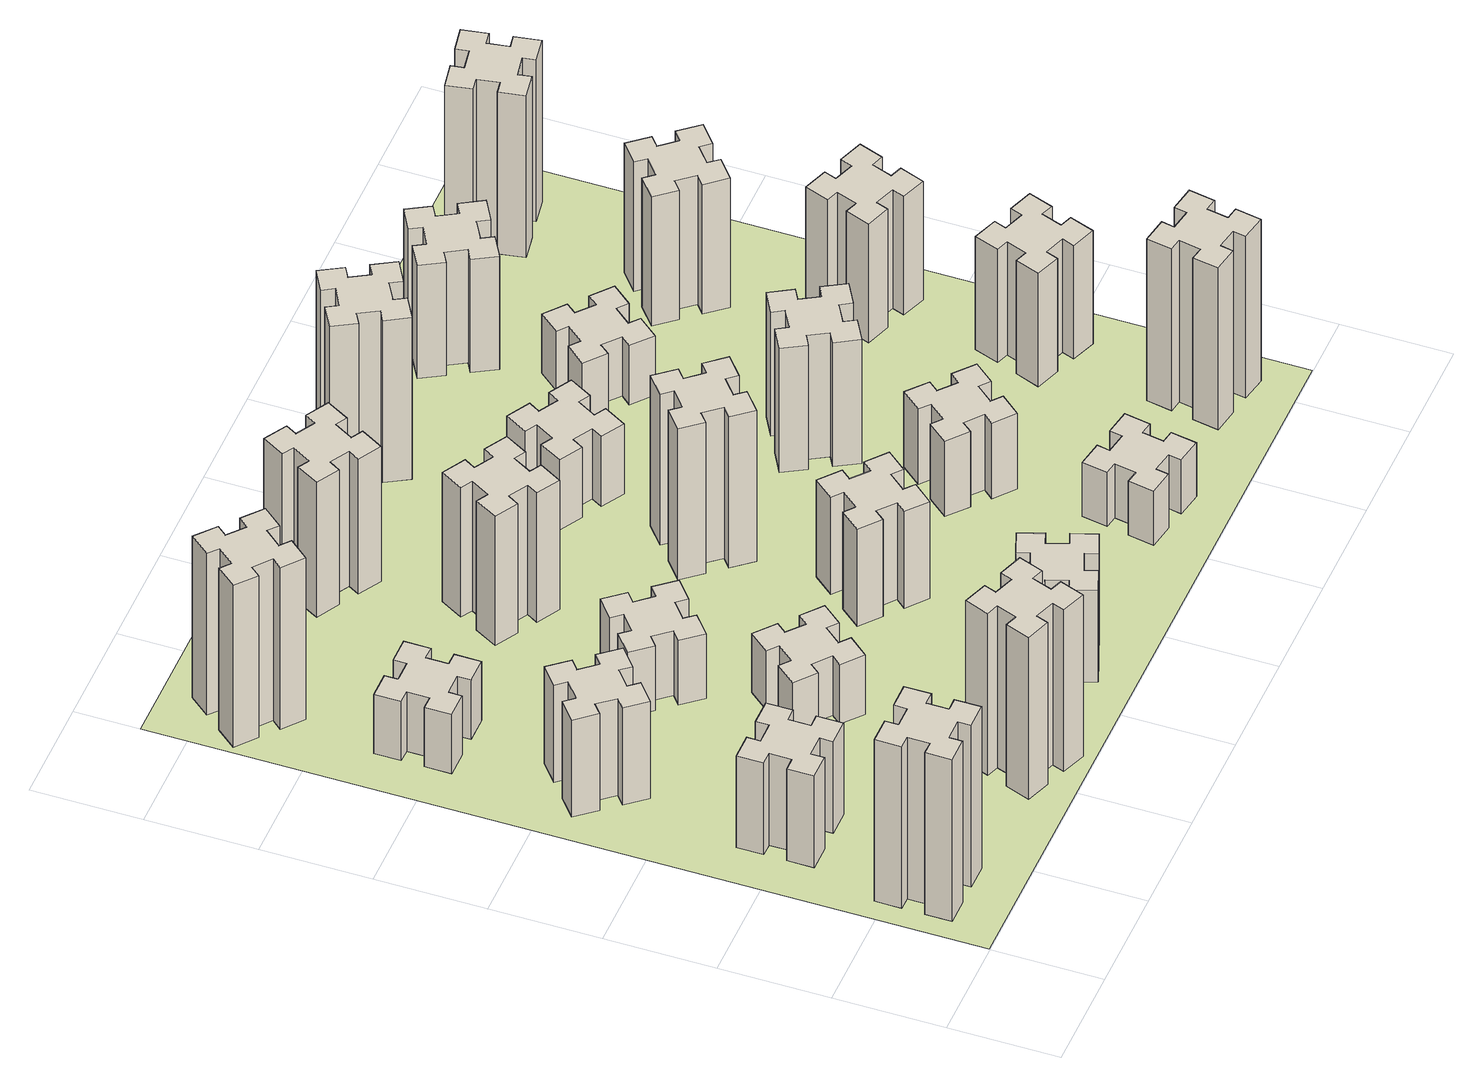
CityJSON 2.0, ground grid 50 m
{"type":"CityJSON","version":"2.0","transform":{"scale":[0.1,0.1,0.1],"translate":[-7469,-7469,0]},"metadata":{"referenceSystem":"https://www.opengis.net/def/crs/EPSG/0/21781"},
"CityObjects":{
"building1":{"type":"Building","attributes":{"class":"1000","function":"1000","usage":"1000","yearOfConstruction":2016,"roofType":"1000","measuredHeight":90,"storeysAboveGround":30,"storeysBelowGround":0},"geometry":[{"type":"Solid","lod":"1","boundaries":[[[[0,1,2,3,4,5,6,7,8,9,10,11,12,13,14,15,16,17,18,19]],[[17,16,20,21]],[[16,15,22,20]],[[15,14,23,22]],[[14,13,24,23]],[[13,12,25,24]],[[12,11,26,25]],[[11,10,27,26]],[[10,9,28,27]],[[9,8,29,28]],[[8,7,30,29]],[[7,6,31,30]],[[6,5,32,31]],[[5,4,33,32]],[[4,3,34,33]],[[3,2,35,34]],[[2,1,36,35]],[[1,0,37,36]],[[0,19,38,37]],[[19,18,39,38]],[[18,17,21,39]],[[24,25,26,27,28,29,30,31,32,33,34,35,36,37,38,39,21,20,22,23]]]]}]},
"building2":{"type":"Building","attributes":{"class":"1000","function":"1000","usage":"1000","yearOfConstruction":2016,"roofType":"1000","measuredHeight":51,"storeysAboveGround":30,"storeysBelowGround":0},"geometry":[{"type":"Solid","lod":"1","boundaries":[[[[40,41,42,43,44,45,46,47,48,49,50,51,52,53,54,55,56,57,58,59]],[[57,56,60,61]],[[56,55,62,60]],[[55,54,63,62]],[[54,53,64,63]],[[53,52,65,64]],[[52,51,66,65]],[[51,50,67,66]],[[50,49,68,67]],[[49,48,69,68]],[[48,47,70,69]],[[47,46,71,70]],[[46,45,72,71]],[[45,44,73,72]],[[44,43,74,73]],[[43,42,75,74]],[[42,41,76,75]],[[41,40,77,76]],[[40,59,78,77]],[[59,58,79,78]],[[58,57,61,79]],[[64,65,66,67,68,69,70,71,72,73,74,75,76,77,78,79,61,60,62,63]]]]}]},
"building3":{"type":"Building","attributes":{"class":"1000","function":"1000","usage":"1000","yearOfConstruction":2016,"roofType":"1000","measuredHeight":54,"storeysAboveGround":30,"storeysBelowGround":0},"geometry":[{"type":"Solid","lod":"1","boundaries":[[[[80,81,82,83,84,85,86,87,88,89,90,91,92,93,94,95,96,97,98,99]],[[97,96,100,101]],[[96,95,102,100]],[[95,94,103,102]],[[94,93,104,103]],[[93,92,105,104]],[[92,91,106,105]],[[91,90,107,106]],[[90,89,108,107]],[[89,88,109,108]],[[88,87,110,109]],[[87,86,111,110]],[[86,85,112,111]],[[85,84,113,112]],[[84,83,114,113]],[[83,82,115,114]],[[82,81,116,115]],[[81,80,117,116]],[[80,99,118,117]],[[99,98,119,118]],[[98,97,101,119]],[[104,105,106,107,108,109,110,111,112,113,114,115,116,117,118,119,101,100,102,103]]]]}]},
"building4":{"type":"Building","attributes":{"class":"1000","function":"1000","usage":"1000","yearOfConstruction":2016,"roofType":"1000","measuredHeight":33,"storeysAboveGround":30,"storeysBelowGround":0},"geometry":[{"type":"Solid","lod":"1","boundaries":[[[[120,121,122,123,124,125,126,127,128,129,130,131,132,133,134,135,136,137,138,139]],[[137,136,140,141]],[[136,135,142,140]],[[135,134,143,142]],[[134,133,144,143]],[[133,132,145,144]],[[132,131,146,145]],[[131,130,147,146]],[[130,129,148,147]],[[129,128,149,148]],[[128,127,150,149]],[[127,126,151,150]],[[126,125,152,151]],[[125,124,153,152]],[[124,123,154,153]],[[123,122,155,154]],[[122,121,156,155]],[[121,120,157,156]],[[120,139,158,157]],[[139,138,159,158]],[[138,137,141,159]],[[144,145,146,147,148,149,150,151,152,153,154,155,156,157,158,159,141,140,142,143]]]]}]},
"building5":{"type":"Building","attributes":{"class":"1000","function":"1000","usage":"1000","yearOfConstruction":2016,"roofType":"1000","measuredHeight":90,"storeysAboveGround":30,"storeysBelowGround":0},"geometry":[{"type":"Solid","lod":"1","boundaries":[[[[160,161,162,163,164,165,166,167,168,169,170,171,172,173,174,175,176,177,178,179]],[[177,176,180,181]],[[176,175,182,180]],[[175,174,183,182]],[[174,173,184,183]],[[173,172,185,184]],[[172,171,186,185]],[[171,170,187,186]],[[170,169,188,187]],[[169,168,189,188]],[[168,167,190,189]],[[167,166,191,190]],[[166,165,192,191]],[[165,164,193,192]],[[164,163,194,193]],[[163,162,195,194]],[[162,161,196,195]],[[161,160,197,196]],[[160,179,198,197]],[[179,178,199,198]],[[178,177,181,199]],[[184,185,186,187,188,189,190,191,192,193,194,195,196,197,198,199,181,180,182,183]]]]}]},
"building6":{"type":"Building","attributes":{"class":"1000","function":"1000","usage":"1000","yearOfConstruction":2016,"roofType":"1000","measuredHeight":90,"storeysAboveGround":30,"storeysBelowGround":0},"geometry":[{"type":"Solid","lod":"1","boundaries":[[[[200,201,202,203,204,205,206,207,208,209,210,211,212,213,214,215,216,217,218,219]],[[217,216,220,221]],[[216,215,222,220]],[[215,214,223,222]],[[214,213,224,223]],[[213,212,225,224]],[[212,211,226,225]],[[211,210,227,226]],[[210,209,228,227]],[[209,208,229,228]],[[208,207,230,229]],[[207,206,231,230]],[[206,205,232,231]],[[205,204,233,232]],[[204,203,234,233]],[[203,202,235,234]],[[202,201,236,235]],[[201,200,237,236]],[[200,219,238,237]],[[219,218,239,238]],[[218,217,221,239]],[[224,225,226,227,228,229,230,231,232,233,234,235,236,237,238,239,221,220,222,223]]]]}]},
"building7":{"type":"Building","attributes":{"class":"1000","function":"1000","usage":"1000","yearOfConstruction":2016,"roofType":"1000","measuredHeight":33,"storeysAboveGround":30,"storeysBelowGround":0},"geometry":[{"type":"Solid","lod":"1","boundaries":[[[[240,241,242,243,244,245,246,247,248,249,250,251,252,253,254,255,256,257,258,259]],[[257,256,260,261]],[[256,255,262,260]],[[255,254,263,262]],[[254,253,264,263]],[[253,252,265,264]],[[252,251,266,265]],[[251,250,267,266]],[[250,249,268,267]],[[249,248,269,268]],[[248,247,270,269]],[[247,246,271,270]],[[246,245,272,271]],[[245,244,273,272]],[[244,243,274,273]],[[243,242,275,274]],[[242,241,276,275]],[[241,240,277,276]],[[240,259,278,277]],[[259,258,279,278]],[[258,257,261,279]],[[264,265,266,267,268,269,270,271,272,273,274,275,276,277,278,279,261,260,262,263]]]]}]},
"building8":{"type":"Building","attributes":{"class":"1000","function":"1000","usage":"1000","yearOfConstruction":2016,"roofType":"1000","measuredHeight":36,"storeysAboveGround":30,"storeysBelowGround":0},"geometry":[{"type":"Solid","lod":"1","boundaries":[[[[280,281,282,283,284,285,286,287,288,289,290,291,292,293,294,295,296,297,298,299]],[[297,296,300,301]],[[296,295,302,300]],[[295,294,303,302]],[[294,293,304,303]],[[293,292,305,304]],[[292,291,306,305]],[[291,290,307,306]],[[290,289,308,307]],[[289,288,309,308]],[[288,287,310,309]],[[287,286,311,310]],[[286,285,312,311]],[[285,284,313,312]],[[284,283,314,313]],[[283,282,315,314]],[[282,281,316,315]],[[281,280,317,316]],[[280,299,318,317]],[[299,298,319,318]],[[298,297,301,319]],[[304,305,306,307,308,309,310,311,312,313,314,315,316,317,318,319,301,300,302,303]]]]}]},
"building9":{"type":"Building","attributes":{"class":"1000","function":"1000","usage":"1000","yearOfConstruction":2016,"roofType":"1000","measuredHeight":51,"storeysAboveGround":30,"storeysBelowGround":0},"geometry":[{"type":"Solid","lod":"1","boundaries":[[[[320,321,322,323,324,325,326,327,328,329,330,331,332,333,334,335,336,337,338,339]],[[337,336,340,341]],[[336,335,342,340]],[[335,334,343,342]],[[334,333,344,343]],[[333,332,345,344]],[[332,331,346,345]],[[331,330,347,346]],[[330,329,348,347]],[[329,328,349,348]],[[328,327,350,349]],[[327,326,351,350]],[[326,325,352,351]],[[325,324,353,352]],[[324,323,354,353]],[[323,322,355,354]],[[322,321,356,355]],[[321,320,357,356]],[[320,339,358,357]],[[339,338,359,358]],[[338,337,341,359]],[[344,345,346,347,348,349,350,351,352,353,354,355,356,357,358,359,341,340,342,343]]]]}]},
"building10":{"type":"Building","attributes":{"class":"1000","function":"1000","usage":"1000","yearOfConstruction":2016,"roofType":"1000","measuredHeight":72,"storeysAboveGround":30,"storeysBelowGround":0},"geometry":[{"type":"Solid","lod":"1","boundaries":[[[[360,361,362,363,364,365,366,367,368,369,370,371,372,373,374,375,376,377,378,379]],[[377,376,380,381]],[[376,375,382,380]],[[375,374,383,382]],[[374,373,384,383]],[[373,372,385,384]],[[372,371,386,385]],[[371,370,387,386]],[[370,369,388,387]],[[369,368,389,388]],[[368,367,390,389]],[[367,366,391,390]],[[366,365,392,391]],[[365,364,393,392]],[[364,363,394,393]],[[363,362,395,394]],[[362,361,396,395]],[[361,360,397,396]],[[360,379,398,397]],[[379,378,399,398]],[[378,377,381,399]],[[384,385,386,387,388,389,390,391,392,393,394,395,396,397,398,399,381,380,382,383]]]]}]},
"building11":{"type":"Building","attributes":{"class":"1000","function":"1000","usage":"1000","yearOfConstruction":2016,"roofType":"1000","measuredHeight":75,"storeysAboveGround":30,"storeysBelowGround":0},"geometry":[{"type":"Solid","lod":"1","boundaries":[[[[400,401,402,403,404,405,406,407,408,409,410,411,412,413,414,415,416,417,418,419]],[[417,416,420,421]],[[416,415,422,420]],[[415,414,423,422]],[[414,413,424,423]],[[413,412,425,424]],[[412,411,426,425]],[[411,410,427,426]],[[410,409,428,427]],[[409,408,429,428]],[[408,407,430,429]],[[407,406,431,430]],[[406,405,432,431]],[[405,404,433,432]],[[404,403,434,433]],[[403,402,435,434]],[[402,401,436,435]],[[401,400,437,436]],[[400,419,438,437]],[[419,418,439,438]],[[418,417,421,439]],[[424,425,426,427,428,429,430,431,432,433,434,435,436,437,438,439,421,420,422,423]]]]}]},
"building12":{"type":"Building","attributes":{"class":"1000","function":"1000","usage":"1000","yearOfConstruction":2016,"roofType":"1000","measuredHeight":54,"storeysAboveGround":30,"storeysBelowGround":0},"geometry":[{"type":"Solid","lod":"1","boundaries":[[[[440,441,442,443,444,445,446,447,448,449,450,451,452,453,454,455,456,457,458,459]],[[457,456,460,461]],[[456,455,462,460]],[[455,454,463,462]],[[454,453,464,463]],[[453,452,465,464]],[[452,451,466,465]],[[451,450,467,466]],[[450,449,468,467]],[[449,448,469,468]],[[448,447,470,469]],[[447,446,471,470]],[[446,445,472,471]],[[445,444,473,472]],[[444,443,474,473]],[[443,442,475,474]],[[442,441,476,475]],[[441,440,477,476]],[[440,459,478,477]],[[459,458,479,478]],[[458,457,461,479]],[[464,465,466,467,468,469,470,471,472,473,474,475,476,477,478,479,461,460,462,463]]]]}]},
"building13":{"type":"Building","attributes":{"class":"1000","function":"1000","usage":"1000","yearOfConstruction":2016,"roofType":"1000","measuredHeight":84,"storeysAboveGround":30,"storeysBelowGround":0},"geometry":[{"type":"Solid","lod":"1","boundaries":[[[[480,481,482,483,484,485,486,487,488,489,490,491,492,493,494,495,496,497,498,499]],[[497,496,500,501]],[[496,495,502,500]],[[495,494,503,502]],[[494,493,504,503]],[[493,492,505,504]],[[492,491,506,505]],[[491,490,507,506]],[[490,489,508,507]],[[489,488,509,508]],[[488,487,510,509]],[[487,486,511,510]],[[486,485,512,511]],[[485,484,513,512]],[[484,483,514,513]],[[483,482,515,514]],[[482,481,516,515]],[[481,480,517,516]],[[480,499,518,517]],[[499,498,519,518]],[[498,497,501,519]],[[504,505,506,507,508,509,510,511,512,513,514,515,516,517,518,519,501,500,502,503]]]]}]},
"building14":{"type":"Building","attributes":{"class":"1000","function":"1000","usage":"1000","yearOfConstruction":2016,"roofType":"1000","measuredHeight":39,"storeysAboveGround":30,"storeysBelowGround":0},"geometry":[{"type":"Solid","lod":"1","boundaries":[[[[520,521,522,523,524,525,526,527,528,529,530,531,532,533,534,535,536,537,538,539]],[[537,536,540,541]],[[536,535,542,540]],[[535,534,543,542]],[[534,533,544,543]],[[533,532,545,544]],[[532,531,546,545]],[[531,530,547,546]],[[530,529,548,547]],[[529,528,549,548]],[[528,527,550,549]],[[527,526,551,550]],[[526,525,552,551]],[[525,524,553,552]],[[524,523,554,553]],[[523,522,555,554]],[[522,521,556,555]],[[521,520,557,556]],[[520,539,558,557]],[[539,538,559,558]],[[538,537,541,559]],[[544,545,546,547,548,549,550,551,552,553,554,555,556,557,558,559,541,540,542,543]]]]}]},
"building15":{"type":"Building","attributes":{"class":"1000","function":"1000","usage":"1000","yearOfConstruction":2016,"roofType":"1000","measuredHeight":30,"storeysAboveGround":30,"storeysBelowGround":0},"geometry":[{"type":"Solid","lod":"1","boundaries":[[[[560,561,562,563,564,565,566,567,568,569,570,571,572,573,574,575,576,577,578,579]],[[577,576,580,581]],[[576,575,582,580]],[[575,574,583,582]],[[574,573,584,583]],[[573,572,585,584]],[[572,571,586,585]],[[571,570,587,586]],[[570,569,588,587]],[[569,568,589,588]],[[568,567,590,589]],[[567,566,591,590]],[[566,565,592,591]],[[565,564,593,592]],[[564,563,594,593]],[[563,562,595,594]],[[562,561,596,595]],[[561,560,597,596]],[[560,579,598,597]],[[579,578,599,598]],[[578,577,581,599]],[[584,585,586,587,588,589,590,591,592,593,594,595,596,597,598,599,581,580,582,583]]]]}]},
"building16":{"type":"Building","attributes":{"class":"1000","function":"1000","usage":"1000","yearOfConstruction":2016,"roofType":"1000","measuredHeight":90,"storeysAboveGround":30,"storeysBelowGround":0},"geometry":[{"type":"Solid","lod":"1","boundaries":[[[[600,601,602,603,604,605,606,607,608,609,610,611,612,613,614,615,616,617,618,619]],[[617,616,620,621]],[[616,615,622,620]],[[615,614,623,622]],[[614,613,624,623]],[[613,612,625,624]],[[612,611,626,625]],[[611,610,627,626]],[[610,609,628,627]],[[609,608,629,628]],[[608,607,630,629]],[[607,606,631,630]],[[606,605,632,631]],[[605,604,633,632]],[[604,603,634,633]],[[603,602,635,634]],[[602,601,636,635]],[[601,600,637,636]],[[600,619,638,637]],[[619,618,639,638]],[[618,617,621,639]],[[624,625,626,627,628,629,630,631,632,633,634,635,636,637,638,639,621,620,622,623]]]]}]},
"building17":{"type":"Building","attributes":{"class":"1000","function":"1000","usage":"1000","yearOfConstruction":2016,"roofType":"1000","measuredHeight":42,"storeysAboveGround":30,"storeysBelowGround":0},"geometry":[{"type":"Solid","lod":"1","boundaries":[[[[640,641,642,643,644,645,646,647,648,649,650,651,652,653,654,655,656,657,658,659]],[[657,656,660,661]],[[656,655,662,660]],[[655,654,663,662]],[[654,653,664,663]],[[653,652,665,664]],[[652,651,666,665]],[[651,650,667,666]],[[650,649,668,667]],[[649,648,669,668]],[[648,647,670,669]],[[647,646,671,670]],[[646,645,672,671]],[[645,644,673,672]],[[644,643,674,673]],[[643,642,675,674]],[[642,641,676,675]],[[641,640,677,676]],[[640,659,678,677]],[[659,658,679,678]],[[658,657,661,679]],[[664,665,666,667,668,669,670,671,672,673,674,675,676,677,678,679,661,660,662,663]]]]}]},
"building18":{"type":"Building","attributes":{"class":"1000","function":"1000","usage":"1000","yearOfConstruction":2016,"roofType":"1000","measuredHeight":69,"storeysAboveGround":30,"storeysBelowGround":0},"geometry":[{"type":"Solid","lod":"1","boundaries":[[[[680,681,682,683,684,685,686,687,688,689,690,691,692,693,694,695,696,697,698,699]],[[697,696,700,701]],[[696,695,702,700]],[[695,694,703,702]],[[694,693,704,703]],[[693,692,705,704]],[[692,691,706,705]],[[691,690,707,706]],[[690,689,708,707]],[[689,688,709,708]],[[688,687,710,709]],[[687,686,711,710]],[[686,685,712,711]],[[685,684,713,712]],[[684,683,714,713]],[[683,682,715,714]],[[682,681,716,715]],[[681,680,717,716]],[[680,699,718,717]],[[699,698,719,718]],[[698,697,701,719]],[[704,705,706,707,708,709,710,711,712,713,714,715,716,717,718,719,701,700,702,703]]]]}]},
"building19":{"type":"Building","attributes":{"class":"1000","function":"1000","usage":"1000","yearOfConstruction":2016,"roofType":"1000","measuredHeight":33,"storeysAboveGround":30,"storeysBelowGround":0},"geometry":[{"type":"Solid","lod":"1","boundaries":[[[[720,721,722,723,724,725,726,727,728,729,730,731,732,733,734,735,736,737,738,739]],[[737,736,740,741]],[[736,735,742,740]],[[735,734,743,742]],[[734,733,744,743]],[[733,732,745,744]],[[732,731,746,745]],[[731,730,747,746]],[[730,729,748,747]],[[729,728,749,748]],[[728,727,750,749]],[[727,726,751,750]],[[726,725,752,751]],[[725,724,753,752]],[[724,723,754,753]],[[723,722,755,754]],[[722,721,756,755]],[[721,720,757,756]],[[720,739,758,757]],[[739,738,759,758]],[[738,737,741,759]],[[744,745,746,747,748,749,750,751,752,753,754,755,756,757,758,759,741,740,742,743]]]]}]},
"building20":{"type":"Building","attributes":{"class":"1000","function":"1000","usage":"1000","yearOfConstruction":2016,"roofType":"1000","measuredHeight":90,"storeysAboveGround":30,"storeysBelowGround":0},"geometry":[{"type":"Solid","lod":"1","boundaries":[[[[760,761,762,763,764,765,766,767,768,769,770,771,772,773,774,775,776,777,778,779]],[[777,776,780,781]],[[776,775,782,780]],[[775,774,783,782]],[[774,773,784,783]],[[773,772,785,784]],[[772,771,786,785]],[[771,770,787,786]],[[770,769,788,787]],[[769,768,789,788]],[[768,767,790,789]],[[767,766,791,790]],[[766,765,792,791]],[[765,764,793,792]],[[764,763,794,793]],[[763,762,795,794]],[[762,761,796,795]],[[761,760,797,796]],[[760,779,798,797]],[[779,778,799,798]],[[778,777,781,799]],[[784,785,786,787,788,789,790,791,792,793,794,795,796,797,798,799,781,780,782,783]]]]}]},
"building21":{"type":"Building","attributes":{"class":"1000","function":"1000","usage":"1000","yearOfConstruction":2016,"roofType":"1000","measuredHeight":63,"storeysAboveGround":30,"storeysBelowGround":0},"geometry":[{"type":"Solid","lod":"1","boundaries":[[[[800,801,802,803,804,805,806,807,808,809,810,811,812,813,814,815,816,817,818,819]],[[817,816,820,821]],[[816,815,822,820]],[[815,814,823,822]],[[814,813,824,823]],[[813,812,825,824]],[[812,811,826,825]],[[811,810,827,826]],[[810,809,828,827]],[[809,808,829,828]],[[808,807,830,829]],[[807,806,831,830]],[[806,805,832,831]],[[805,804,833,832]],[[804,803,834,833]],[[803,802,835,834]],[[802,801,836,835]],[[801,800,837,836]],[[800,819,838,837]],[[819,818,839,838]],[[818,817,821,839]],[[824,825,826,827,828,829,830,831,832,833,834,835,836,837,838,839,821,820,822,823]]]]}]},
"building22":{"type":"Building","attributes":{"class":"1000","function":"1000","usage":"1000","yearOfConstruction":2016,"roofType":"1000","measuredHeight":63,"storeysAboveGround":30,"storeysBelowGround":0},"geometry":[{"type":"Solid","lod":"1","boundaries":[[[[840,841,842,843,844,845,846,847,848,849,850,851,852,853,854,855,856,857,858,859]],[[857,856,860,861]],[[856,855,862,860]],[[855,854,863,862]],[[854,853,864,863]],[[853,852,865,864]],[[852,851,866,865]],[[851,850,867,866]],[[850,849,868,867]],[[849,848,869,868]],[[848,847,870,869]],[[847,846,871,870]],[[846,845,872,871]],[[845,844,873,872]],[[844,843,874,873]],[[843,842,875,874]],[[842,841,876,875]],[[841,840,877,876]],[[840,859,878,877]],[[859,858,879,878]],[[858,857,861,879]],[[864,865,866,867,868,869,870,871,872,873,874,875,876,877,878,879,861,860,862,863]]]]}]},
"building23":{"type":"Building","attributes":{"class":"1000","function":"1000","usage":"1000","yearOfConstruction":2016,"roofType":"1000","measuredHeight":66,"storeysAboveGround":30,"storeysBelowGround":0},"geometry":[{"type":"Solid","lod":"1","boundaries":[[[[880,881,882,883,884,885,886,887,888,889,890,891,892,893,894,895,896,897,898,899]],[[897,896,900,901]],[[896,895,902,900]],[[895,894,903,902]],[[894,893,904,903]],[[893,892,905,904]],[[892,891,906,905]],[[891,890,907,906]],[[890,889,908,907]],[[889,888,909,908]],[[888,887,910,909]],[[887,886,911,910]],[[886,885,912,911]],[[885,884,913,912]],[[884,883,914,913]],[[883,882,915,914]],[[882,881,916,915]],[[881,880,917,916]],[[880,899,918,917]],[[899,898,919,918]],[[898,897,901,919]],[[904,905,906,907,908,909,910,911,912,913,914,915,916,917,918,919,901,900,902,903]]]]}]},
"building24":{"type":"Building","attributes":{"class":"1000","function":"1000","usage":"1000","yearOfConstruction":2016,"roofType":"1000","measuredHeight":72,"storeysAboveGround":30,"storeysBelowGround":0},"geometry":[{"type":"Solid","lod":"1","boundaries":[[[[920,921,922,923,924,925,926,927,928,929,930,931,932,933,934,935,936,937,938,939]],[[937,936,940,941]],[[936,935,942,940]],[[935,934,943,942]],[[934,933,944,943]],[[933,932,945,944]],[[932,931,946,945]],[[931,930,947,946]],[[930,929,948,947]],[[929,928,949,948]],[[928,927,950,949]],[[927,926,951,950]],[[926,925,952,951]],[[925,924,953,952]],[[924,923,954,953]],[[923,922,955,954]],[[922,921,956,955]],[[921,920,957,956]],[[920,939,958,957]],[[939,938,959,958]],[[938,937,941,959]],[[944,945,946,947,948,949,950,951,952,953,954,955,956,957,958,959,941,940,942,943]]]]}]},
"building25":{"type":"Building","attributes":{"class":"1000","function":"1000","usage":"1000","yearOfConstruction":2016,"roofType":"1000","measuredHeight":90,"storeysAboveGround":30,"storeysBelowGround":0},"geometry":[{"type":"Solid","lod":"1","boundaries":[[[[960,961,962,963,964,965,966,967,968,969,970,971,972,973,974,975,976,977,978,979]],[[977,976,980,981]],[[976,975,982,980]],[[975,974,983,982]],[[974,973,984,983]],[[973,972,985,984]],[[972,971,986,985]],[[971,970,987,986]],[[970,969,988,987]],[[969,968,989,988]],[[968,967,990,989]],[[967,966,991,990]],[[966,965,992,991]],[[965,964,993,992]],[[964,963,994,993]],[[963,962,995,994]],[[962,961,996,995]],[[961,960,997,996]],[[960,979,998,997]],[[979,978,999,998]],[[978,977,981,999]],[[984,985,986,987,988,989,990,991,992,993,994,995,996,997,998,999,981,980,982,983]]]]}]},
"landuse1":{"type":"LandUse","attributes":{"name":"plot1","function":"1010"},"geometry":[{"type":"MultiSurface","lod":"1","boundaries":[[[1000,1001,1002,1003]]]}]}
},
"vertices":[
[165,425,0],[165,325,0],[105,325,0],[105,205,0],[225,205,0],[225,265,0],[325,265,0],[325,205,0],[445,205,0],[445,325,0],[385,325,0],[385,425,0],[445,425,0],[445,545,0],[325,545,0],[325,485,0],[225,485,0],[225,545,0],[105,545,0],[105,425,0],[225,485,900],[225,545,900],[325,485,900],[325,545,900],[445,545,900],[445,425,900],[385,425,900],[385,325,900],[445,325,900],[445,205,900],[325,205,900],[325,265,900],[225,265,900],[225,205,900],[105,205,900],[105,325,900],[165,325,900],[165,425,900],[105,425,900],[105,545,900],
[265,1065,0],[265,965,0],[205,965,0],[205,845,0],[325,845,0],[325,905,0],[425,905,0],[425,845,0],[545,845,0],[545,965,0],[485,965,0],[485,1065,0],[545,1065,0],[545,1185,0],[425,1185,0],[425,1125,0],[325,1125,0],[325,1185,0],[205,1185,0],[205,1065,0],[325,1125,510],[325,1185,510],[425,1125,510],[425,1185,510],[545,1185,510],[545,1065,510],[485,1065,510],[485,965,510],[545,965,510],[545,845,510],[425,845,510],[425,905,510],[325,905,510],[325,845,510],[205,845,510],[205,965,510],[265,965,510],[265,1065,510],[205,1065,510],[205,1185,510],
[492,1888,0],[427,1964,0],[473,2003,0],[396,2095,0],[304,2018,0],[343,1972,0],[266,1907,0],[228,1953,0],[136,1876,0],[213,1784,0],[259,1823,0],[323,1746,0],[277,1708,0],[354,1616,0],[446,1693,0],[408,1739,0],[484,1803,0],[523,1757,0],[615,1834,0],[538,1926,0],[484,1803,540],[523,1757,540],[408,1739,540],[446,1693,540],[354,1616,540],[277,1708,540],[323,1746,540],[259,1823,540],[213,1784,540],[136,1876,540],[228,1953,540],[266,1907,540],[343,1972,540],[304,2018,540],[396,2095,540],[473,2003,540],[427,1964,540],[492,1888,540],[538,1926,540],[615,1834,540],
[485,2545,0],[485,2645,0],[545,2645,0],[545,2765,0],[425,2765,0],[425,2705,0],[325,2705,0],[325,2765,0],[205,2765,0],[205,2645,0],[265,2645,0],[265,2545,0],[205,2545,0],[205,2425,0],[325,2425,0],[325,2485,0],[425,2485,0],[425,2425,0],[545,2425,0],[545,2545,0],[425,2485,330],[425,2425,330],[325,2485,330],[325,2425,330],[205,2425,330],[205,2545,330],[265,2545,330],[265,2645,330],[205,2645,330],[205,2765,330],[325,2765,330],[325,2705,330],[425,2705,330],[425,2765,330],[545,2765,330],[545,2645,330],[485,2645,330],[485,2545,330],[545,2545,330],[545,2425,330],
[1029,360,0],[995,266,0],[939,287,0],[897,174,0],[1010,133,0],[1031,189,0],[1125,155,0],[1104,99,0],[1217,57,0],[1258,170,0],[1202,191,0],[1236,285,0],[1292,264,0],[1333,377,0],[1220,418,0],[1200,362,0],[1106,396,0],[1127,452,0],[1014,493,0],[973,380,0],[1106,396,900],[1127,452,900],[1200,362,900],[1220,418,900],[1333,377,900],[1292,264,900],[1236,285,900],[1202,191,900],[1258,170,900],[1217,57,900],[1104,99,900],[1125,155,900],[1031,189,900],[1010,133,900],[897,174,900],[939,287,900],[995,266,900],[1029,360,900],[973,380,900],[1014,493,900],
[384,3387,0],[308,3452,0],[346,3498,0],[254,3575,0],[177,3483,0],[223,3444,0],[159,3368,0],[113,3406,0],[36,3314,0],[128,3237,0],[166,3283,0],[243,3219,0],[204,3173,0],[296,3096,0],[373,3188,0],[327,3226,0],[392,3303,0],[438,3264,0],[515,3356,0],[423,3433,0],[392,3303,900],[438,3264,900],[327,3226,900],[373,3188,900],[296,3096,900],[204,3173,900],[243,3219,900],[166,3283,900],[128,3237,900],[36,3314,900],[113,3406,900],[159,3368,900],[223,3444,900],[177,3483,900],[254,3575,900],[346,3498,900],[308,3452,900],[384,3387,900],[423,3433,900],[515,3356,900],
[1224,1267,0],[1148,1332,0],[1186,1378,0],[1094,1455,0],[1017,1363,0],[1063,1324,0],[999,1248,0],[953,1286,0],[876,1194,0],[968,1117,0],[1006,1163,0],[1083,1099,0],[1044,1053,0],[1136,976,0],[1213,1068,0],[1167,1106,0],[1232,1183,0],[1278,1144,0],[1355,1236,0],[1263,1313,0],[1232,1183,330],[1278,1144,330],[1167,1106,330],[1213,1068,330],[1136,976,330],[1044,1053,330],[1083,1099,330],[1006,1163,330],[968,1117,330],[876,1194,330],[953,1286,330],[999,1248,330],[1063,1324,330],[1017,1363,330],[1094,1455,330],[1186,1378,330],[1148,1332,330],[1224,1267,330],[1263,1313,330],[1355,1236,330],
[983,1972,0],[906,1907,0],[868,1953,0],[776,1876,0],[853,1784,0],[899,1823,0],[963,1746,0],[917,1708,0],[994,1616,0],[1086,1693,0],[1048,1739,0],[1124,1803,0],[1163,1757,0],[1255,1834,0],[1178,1926,0],[1132,1888,0],[1067,1964,0],[1113,2003,0],[1036,2095,0],[944,2018,0],[1067,1964,360],[1113,2003,360],[1132,1888,360],[1178,1926,360],[1255,1834,360],[1163,1757,360],[1124,1803,360],[1048,1739,360],[1086,1693,360],[994,1616,360],[917,1708,360],[963,1746,360],[899,1823,360],[853,1784,360],[776,1876,360],[868,1953,360],[906,1907,360],[983,1972,360],[944,2018,360],[1036,2095,360],
[1765,496,0],[1671,462,0],[1650,518,0],[1537,477,0],[1579,364,0],[1635,385,0],[1669,291,0],[1613,270,0],[1654,157,0],[1767,199,0],[1746,255,0],[1840,289,0],[1860,233,0],[1973,274,0],[1932,387,0],[1876,366,0],[1842,460,0],[1898,480,0],[1857,593,0],[1744,552,0],[1842,460,510],[1898,480,510],[1876,366,510],[1932,387,510],[1973,274,510],[1860,233,510],[1840,289,510],[1746,255,510],[1767,199,510],[1654,157,510],[1613,270,510],[1669,291,510],[1635,385,510],[1579,364,510],[1537,477,510],[1650,518,510],[1671,462,510],[1765,496,510],[1744,552,510],[1857,593,510],
[1314,2666,0],[1227,2716,0],[1257,2768,0],[1153,2828,0],[1093,2724,0],[1145,2694,0],[1095,2607,0],[1043,2637,0],[983,2533,0],[1087,2473,0],[1117,2525,0],[1204,2475,0],[1174,2423,0],[1278,2363,0],[1338,2467,0],[1286,2497,0],[1336,2584,0],[1388,2554,0],[1448,2658,0],[1344,2718,0],[1336,2584,720],[1388,2554,720],[1286,2497,720],[1338,2467,720],[1278,2363,720],[1174,2423,720],[1204,2475,720],[1117,2525,720],[1087,2473,720],[983,2533,720],[1043,2637,720],[1095,2607,720],[1145,2694,720],[1093,2724,720],[1153,2828,720],[1257,2768,720],[1227,2716,720],[1314,2666,720],[1344,2718,720],[1448,2658,720],
[1214,3406,0],[1127,3456,0],[1157,3508,0],[1053,3568,0],[993,3464,0],[1045,3434,0],[995,3347,0],[943,3377,0],[883,3273,0],[987,3213,0],[1017,3265,0],[1104,3215,0],[1074,3163,0],[1178,3103,0],[1238,3207,0],[1186,3237,0],[1236,3324,0],[1288,3294,0],[1348,3398,0],[1244,3458,0],[1236,3324,750],[1288,3294,750],[1186,3237,750],[1238,3207,750],[1178,3103,750],[1074,3163,750],[1104,3215,750],[1017,3265,750],[987,3213,750],[883,3273,750],[943,3377,750],[995,3347,750],[1045,3434,750],[993,3464,750],[1053,3568,750],[1157,3508,750],[1127,3456,750],[1214,3406,750],[1244,3458,750],[1348,3398,750],
[1746,1163,0],[1823,1099,0],[1784,1053,0],[1876,976,0],[1953,1068,0],[1907,1106,0],[1972,1183,0],[2018,1144,0],[2095,1236,0],[2003,1313,0],[1964,1267,0],[1888,1332,0],[1926,1378,0],[1834,1455,0],[1757,1363,0],[1803,1324,0],[1739,1248,0],[1693,1286,0],[1616,1194,0],[1708,1117,0],[1739,1248,540],[1693,1286,540],[1803,1324,540],[1757,1363,540],[1834,1455,540],[1926,1378,540],[1888,1332,540],[1964,1267,540],[2003,1313,540],[2095,1236,540],[2018,1144,540],[1972,1183,540],[1907,1106,540],[1953,1068,540],[1876,976,540],[1784,1053,540],[1823,1099,540],[1746,1163,540],[1708,1117,540],[1616,1194,540],
[1972,1988,0],[1907,2064,0],[1953,2103,0],[1876,2195,0],[1784,2118,0],[1823,2072,0],[1746,2007,0],[1708,2053,0],[1616,1976,0],[1693,1884,0],[1739,1923,0],[1803,1846,0],[1757,1808,0],[1834,1716,0],[1926,1793,0],[1888,1839,0],[1964,1903,0],[2003,1857,0],[2095,1934,0],[2018,2026,0],[1964,1903,840],[2003,1857,840],[1888,1839,840],[1926,1793,840],[1834,1716,840],[1757,1808,840],[1803,1846,840],[1739,1923,840],[1693,1884,840],[1616,1976,840],[1708,2053,840],[1746,2007,840],[1823,2072,840],[1784,2118,840],[1876,2195,840],[1953,2103,840],[1907,2064,840],[1972,1988,840],[2018,2026,840],[2095,1934,840],
[2026,2497,0],[2076,2584,0],[2128,2554,0],[2188,2658,0],[2084,2718,0],[2054,2666,0],[1967,2716,0],[1997,2768,0],[1893,2828,0],[1833,2724,0],[1885,2694,0],[1835,2607,0],[1783,2637,0],[1723,2533,0],[1827,2473,0],[1857,2525,0],[1944,2475,0],[1914,2423,0],[2018,2363,0],[2078,2467,0],[1944,2475,390],[1914,2423,390],[1857,2525,390],[1827,2473,390],[1723,2533,390],[1783,2637,390],[1835,2607,390],[1885,2694,390],[1833,2724,390],[1893,2828,390],[1997,2768,390],[1967,2716,390],[2054,2666,390],[2084,2718,390],[2188,2658,390],[2128,2554,390],[2076,2584,390],[2026,2497,390],[2078,2467,390],[2018,2363,390],
[2596,444,0],[2578,345,0],[2519,356,0],[2498,237,0],[2617,217,0],[2627,276,0],[2725,258,0],[2715,199,0],[2833,178,0],[2854,297,0],[2795,307,0],[2812,405,0],[2871,395,0],[2892,513,0],[2774,534,0],[2764,475,0],[2665,492,0],[2676,551,0],[2557,572,0],[2537,454,0],[2665,492,300],[2676,551,300],[2764,475,300],[2774,534,300],[2892,513,300],[2871,395,300],[2812,405,300],[2795,307,300],[2854,297,300],[2833,178,300],[2715,199,300],[2725,258,300],[2627,276,300],[2617,217,300],[2498,237,300],[2519,356,300],[2578,345,300],[2596,444,300],[2537,454,300],[2557,572,300],
[1844,3556,0],[1757,3506,0],[1727,3558,0],[1623,3498,0],[1683,3394,0],[1735,3424,0],[1785,3337,0],[1733,3307,0],[1793,3203,0],[1897,3263,0],[1867,3315,0],[1954,3365,0],[1984,3313,0],[2088,3373,0],[2028,3477,0],[1976,3447,0],[1926,3534,0],[1978,3564,0],[1918,3668,0],[1814,3608,0],[1926,3534,900],[1978,3564,900],[1976,3447,900],[2028,3477,900],[2088,3373,900],[1984,3313,900],[1954,3365,900],[1867,3315,900],[1897,3263,900],[1793,3203,900],[1733,3307,900],[1785,3337,900],[1735,3424,900],[1683,3394,900],[1623,3498,900],[1727,3558,900],[1757,3506,900],[1844,3556,900],[1814,3608,900],[1918,3668,900],
[2647,1006,0],[2712,1083,0],[2758,1044,0],[2835,1136,0],[2743,1213,0],[2704,1167,0],[2628,1232,0],[2666,1278,0],[2574,1355,0],[2497,1263,0],[2543,1224,0],[2479,1148,0],[2433,1186,0],[2356,1094,0],[2448,1017,0],[2486,1063,0],[2563,999,0],[2524,953,0],[2616,876,0],[2693,968,0],[2563,999,420],[2524,953,420],[2486,1063,420],[2448,1017,420],[2356,1094,420],[2433,1186,420],[2479,1148,420],[2543,1224,420],[2497,1263,420],[2574,1355,420],[2666,1278,420],[2628,1232,420],[2704,1167,420],[2743,1213,420],[2835,1136,420],[2758,1044,420],[2712,1083,420],[2647,1006,420],[2693,968,420],[2616,876,420],
[2475,1744,0],[2525,1657,0],[2473,1627,0],[2533,1523,0],[2637,1583,0],[2607,1635,0],[2694,1685,0],[2724,1633,0],[2828,1693,0],[2768,1797,0],[2716,1767,0],[2666,1854,0],[2718,1884,0],[2658,1988,0],[2554,1928,0],[2584,1876,0],[2497,1826,0],[2467,1878,0],[2363,1818,0],[2423,1714,0],[2497,1826,690],[2467,1878,690],[2584,1876,690],[2554,1928,690],[2658,1988,690],[2718,1884,690],[2666,1854,690],[2716,1767,690],[2768,1797,690],[2828,1693,690],[2724,1633,690],[2694,1685,690],[2607,1635,690],[2637,1583,690],[2533,1523,690],[2473,1627,690],[2525,1657,690],[2475,1744,690],[2423,1714,690],[2363,1818,690],
[2486,2643,0],[2563,2579,0],[2524,2533,0],[2616,2456,0],[2693,2548,0],[2647,2586,0],[2712,2663,0],[2758,2624,0],[2835,2716,0],[2743,2793,0],[2704,2747,0],[2628,2812,0],[2666,2858,0],[2574,2935,0],[2497,2843,0],[2543,2804,0],[2479,2728,0],[2433,2766,0],[2356,2674,0],[2448,2597,0],[2479,2728,330],[2433,2766,330],[2543,2804,330],[2497,2843,330],[2574,2935,330],[2666,2858,330],[2628,2812,330],[2704,2747,330],[2743,2793,330],[2835,2716,330],[2758,2624,330],[2712,2663,330],[2647,2586,330],[2693,2548,330],[2616,2456,330],[2524,2533,330],[2563,2579,330],[2486,2643,330],[2448,2597,330],[2356,2674,330],
[3504,475,0],[3405,492,0],[3416,551,0],[3297,572,0],[3277,454,0],[3336,444,0],[3318,345,0],[3259,356,0],[3238,237,0],[3357,217,0],[3367,276,0],[3465,258,0],[3455,199,0],[3573,178,0],[3594,297,0],[3535,307,0],[3552,405,0],[3611,395,0],[3632,513,0],[3514,534,0],[3552,405,900],[3611,395,900],[3535,307,900],[3594,297,900],[3573,178,900],[3455,199,900],[3465,258,900],[3367,276,900],[3357,217,900],[3238,237,900],[3259,356,900],[3318,345,900],[3336,444,900],[3277,454,900],[3297,572,900],[3416,551,900],[3405,492,900],[3504,475,900],[3514,534,900],[3632,513,900],
[2716,3347,0],[2666,3434,0],[2718,3464,0],[2658,3568,0],[2554,3508,0],[2584,3456,0],[2497,3406,0],[2467,3458,0],[2363,3398,0],[2423,3294,0],[2475,3324,0],[2525,3237,0],[2473,3207,0],[2533,3103,0],[2637,3163,0],[2607,3215,0],[2694,3265,0],[2724,3213,0],[2828,3273,0],[2768,3377,0],[2694,3265,630],[2724,3213,630],[2607,3215,630],[2637,3163,630],[2533,3103,630],[2473,3207,630],[2525,3237,630],[2475,3324,630],[2423,3294,630],[2363,3398,630],[2467,3458,630],[2497,3406,630],[2584,3456,630],[2554,3508,630],[2658,3568,630],[2718,3464,630],[2666,3434,630],[2716,3347,630],[2768,3377,630],[2828,3273,630],
[3351,1029,0],[3445,995,0],[3424,939,0],[3537,897,0],[3578,1010,0],[3522,1031,0],[3556,1125,0],[3612,1104,0],[3653,1217,0],[3540,1258,0],[3520,1202,0],[3426,1236,0],[3447,1292,0],[3334,1333,0],[3293,1220,0],[3349,1200,0],[3315,1106,0],[3259,1127,0],[3217,1014,0],[3330,973,0],[3315,1106,630],[3259,1127,630],[3349,1200,630],[3293,1220,630],[3334,1333,630],[3447,1292,630],[3426,1236,630],[3520,1202,630],[3540,1258,630],[3653,1217,630],[3612,1104,630],[3556,1125,630],[3522,1031,630],[3578,1010,630],[3537,897,630],[3424,939,630],[3445,995,630],[3351,1029,630],[3330,973,630],[3217,1014,630],
[3520,1942,0],[3426,1976,0],[3447,2032,0],[3334,2073,0],[3293,1960,0],[3349,1940,0],[3315,1846,0],[3259,1867,0],[3217,1754,0],[3330,1713,0],[3351,1769,0],[3445,1735,0],[3424,1679,0],[3537,1637,0],[3578,1750,0],[3522,1771,0],[3556,1865,0],[3612,1844,0],[3653,1957,0],[3540,1998,0],[3556,1865,660],[3612,1844,660],[3522,1771,660],[3578,1750,660],[3537,1637,660],[3424,1679,660],[3445,1735,660],[3351,1769,660],[3330,1713,660],[3217,1754,660],[3259,1867,660],[3315,1846,660],[3349,1940,660],[3293,1960,660],[3334,2073,660],[3447,2032,660],[3426,1976,660],[3520,1942,660],[3540,1998,660],[3653,1957,660],
[3119,2563,0],[3183,2486,0],[3137,2448,0],[3214,2356,0],[3306,2433,0],[3268,2479,0],[3344,2543,0],[3383,2497,0],[3475,2574,0],[3398,2666,0],[3352,2628,0],[3287,2704,0],[3333,2743,0],[3256,2835,0],[3164,2758,0],[3203,2712,0],[3126,2647,0],[3088,2693,0],[2996,2616,0],[3073,2524,0],[3126,2647,720],[3088,2693,720],[3203,2712,720],[3164,2758,720],[3256,2835,720],[3333,2743,720],[3287,2704,720],[3352,2628,720],[3398,2666,720],[3475,2574,720],[3383,2497,720],[3344,2543,720],[3268,2479,720],[3306,2433,720],[3214,2356,720],[3137,2448,720],[3183,2486,720],[3119,2563,720],[3073,2524,720],[2996,2616,720],
[3365,3552,0],[3267,3535,0],[3257,3594,0],[3138,3573,0],[3159,3455,0],[3218,3465,0],[3236,3367,0],[3177,3357,0],[3197,3238,0],[3316,3259,0],[3305,3318,0],[3404,3336,0],[3414,3277,0],[3532,3297,0],[3511,3416,0],[3452,3405,0],[3435,3504,0],[3494,3514,0],[3473,3632,0],[3355,3611,0],[3435,3504,900],[3494,3514,900],[3452,3405,900],[3511,3416,900],[3532,3297,900],[3414,3277,900],[3404,3336,900],[3305,3318,900],[3316,3259,900],[3197,3238,900],[3177,3357,900],[3236,3367,900],[3218,3465,900],[3159,3455,900],[3138,3573,900],[3257,3594,900],[3267,3535,900],[3365,3552,900],[3355,3611,900],[3473,3632,900],
[5,3705,0],[3705,3705,0],[3705,5,0],[5,5,0]
]}
